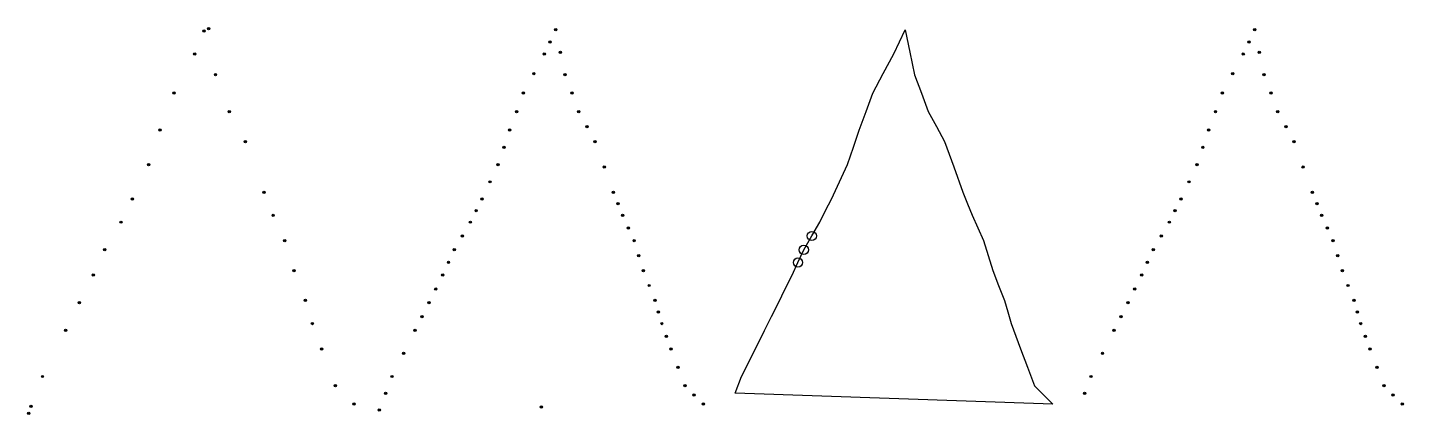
# Model space of a CAD drawing. Header units: metres. Extents: x -260 to 337, y -186 to -18.
import ezdxf

# ---------------------------------------------------------------- set-up
doc = ezdxf.new("R2010")
doc.units = ezdxf.units.M

msp = doc.modelspace()

# ---------------------------------------------------------------- linework, layer by layer
msp.add_lwpolyline([(74.5, -119.5), (77, -114), (80.5, -108), (84, -102), (86.5, -97), (89, -92), (92.5, -84.5), (96, -77), (98.5, -69.5), (101, -62), (104, -54), (107, -46), (111.5, -37.5), (116, -29), (118.5, -23.75), (121, -18.5), (123, -28.25), (125, -38), (128, -46), (131, -54), (134.5, -60.5), (138, -67), (142, -78), (146, -89), (148, -94), (150, -99), (152.5, -104.5), (155, -110), (157, -116.5), (159, -123), (161.5, -129.5), (164, -136), (165.5, -141), (167, -146), (169, -151.5), (171, -157), (174, -165), (177, -173), (181, -177), (185, -181), (47.25, -176.25), (50, -169), (55, -159), (60, -149), (63, -143), (66, -137), (69, -131), (72, -125), (74.5, -119.5)], close=True)
at = {"color": 5}
for centre in [(-181.05, -18), (-183.05, -19), (-187.05, -29), (-178.05, -38), (-196.05, -46), (-172.05, -54), (-202.05, -62), (-165.05, -67), (-207.05, -77), (-157.05, -89), (-214.05, -92), (-153.05, -99), (-219.05, -102), (-148.05, -110), (-226.05, -114), (-231.05, -125), (-144.05, -123), (-237.05, -137), (-139.05, -136), (-243.05, -149), (-136.05, -146), (-132.05, -157), (-253.05, -169), (-126.05, -173), (-259.05, -185), (-258.05, -182), (-118.05, -181), (-118.05, -181)]:
    msp.add_circle(centre, 0.5, dxfattribs=at)
at = {"color": 6}
for centre in [(-33.025, -23.75), (-30.525, -18.5), (-35.525, -29), (-28.525, -28.25), (-40.025, -37.5), (-26.525, -38), (-44.525, -46), (-23.525, -46), (-47.525, -54), (-20.525, -54), (-50.525, -62), (-17.025, -60.5), (-53.025, -69.5), (-13.525, -67), (-55.525, -77), (-9.525, -78), (-59.025, -84.5), (-5.525, -89), (-62.525, -92), (-3.525, -94), (-65.025, -97), (-1.525, -99), (-67.525, -102), (0.975, -104.5), (-71.025, -108), (3.475, -110), (-77.025, -119.5), (-74.525, -114), (5.475, -116.5), (-79.525, -125), (7.475, -123), (-82.525, -131), (9.975, -129.5), (-85.525, -137), (12.475, -136), (-88.525, -143), (13.975, -141), (-91.525, -149), (15.475, -146), (17.475, -151.5), (-96.525, -159), (19.475, -157), (22.475, -165), (-101.525, -169), (25.475, -173), (-104.275, -176.25), (29.475, -177), (-107.025, -183.5), (-36.775, -182.25), (33.475, -181)]:
    msp.add_circle(centre, 0.5, dxfattribs=at)
at = {"color": 3}
for centre, radius in [((270.025, -23.75), 0.5), ((272.525, -18.5), 0.5), ((267.525, -29), 0.5), ((274.525, -28.25), 0.5), ((263.025, -37.5), 0.5), ((276.525, -38), 0.5), ((258.525, -46), 0.5), ((279.525, -46), 0.5), ((255.525, -54), 0.5), ((282.525, -54), 0.5), ((252.525, -62), 0.5), ((286.025, -60.5), 0.5), ((250.025, -69.5), 0.5), ((289.525, -67), 0.5), ((247.525, -77), 0.5), ((293.525, -78), 0.5), ((244.025, -84.5), 0.5), ((297.525, -89), 0.5), ((240.525, -92), 0.5), ((299.525, -94), 0.5), ((238.025, -97), 0.5), ((301.525, -99), 0.5), ((80.5, -108), 2), ((235.525, -102), 0.5), ((304.025, -104.5), 0.5), ((77, -114), 2), ((232.025, -108), 0.5), ((306.525, -110), 0.5), ((226.025, -119.5), 0.5), ((226.025, -119.5), 0.5), ((228.525, -114), 0.5), ((308.525, -116.5), 0.5), ((223.525, -125), 0.5), ((310.525, -123), 0.5), ((220.525, -131), 0.5), ((313.025, -129.5), 0.5), ((217.525, -137), 0.5), ((315.525, -136), 0.5), ((214.525, -143), 0.5), ((317.025, -141), 0.5), ((211.525, -149), 0.5), ((318.525, -146), 0.5), ((320.525, -151.5), 0.5), ((206.525, -159), 0.5), ((322.525, -157), 0.5), ((325.525, -165), 0.5), ((201.525, -169), 0.5), ((328.525, -173), 0.5), ((198.775, -176.25), 0.5), ((332.525, -177), 0.5), ((336.525, -181), 0.5)]:
    msp.add_circle(centre, radius, dxfattribs=at)
at = {"color": 1}
msp.add_circle((74.5, -119.5), 2, dxfattribs=at)
at = {"color": 2}
for p in [(-183.05, -19), (-181.05, -18), (-187.05, -29), (-178.05, -38), (-196.05, -46), (-172.05, -54), (-202.05, -62), (-165.05, -67), (-207.05, -77), (-157.05, -89), (-214.05, -92), (-153.05, -99), (-219.05, -102), (-148.05, -110), (-226.05, -114), (-231.05, -125), (-144.05, -123), (-237.05, -137), (-139.05, -136), (-243.05, -149), (-136.05, -146), (-132.05, -157), (-253.05, -169), (-126.05, -173), (-258.05, -182), (-118.05, -181), (-118.05, -181), (-259.05, -185)]:
    msp.add_point(p, dxfattribs=at)
at = {"color": 6}
for p in [(-33.025, -23.75), (-30.525, -18.5), (-35.525, -29), (-28.525, -28.25), (-40.025, -37.5), (-26.525, -38), (-44.525, -46), (-23.525, -46), (-47.525, -54), (-20.525, -54), (-50.525, -62), (-17.025, -60.5), (-53.025, -69.5), (-13.525, -67), (-55.525, -77), (-9.525, -78), (-59.025, -84.5), (-5.525, -89), (-62.525, -92), (-3.525, -94), (-65.025, -97), (-1.525, -99), (-67.525, -102), (0.975, -104.5), (-71.025, -108), (3.475, -110), (-74.525, -114), (5.475, -116.5), (-79.525, -125), (-77.025, -119.5), (7.475, -123), (-82.525, -131), (9.975, -129.5), (-85.525, -137), (12.475, -136), (-88.525, -143), (13.975, -141), (-91.525, -149), (15.475, -146), (17.475, -151.5), (-96.525, -159), (19.475, -157), (22.475, -165), (-101.525, -169), (25.475, -173), (-104.275, -176.25), (29.475, -177), (-107.025, -183.5), (-36.775, -182.25), (33.475, -181)]:
    msp.add_point(p, dxfattribs=at)
at = {"color": 3}
for p in [(270.025, -23.75), (272.525, -18.5), (267.525, -29), (274.525, -28.25), (263.025, -37.5), (276.525, -38), (258.525, -46), (279.525, -46), (255.525, -54), (282.525, -54), (252.525, -62), (286.025, -60.5), (250.025, -69.5), (289.525, -67), (247.525, -77), (293.525, -78), (244.025, -84.5), (297.525, -89), (240.525, -92), (299.525, -94), (238.025, -97), (301.525, -99), (235.525, -102), (304.025, -104.5), (232.025, -108), (306.525, -110), (228.525, -114), (308.525, -116.5), (223.525, -125), (226.025, -119.5), (226.025, -119.5), (310.525, -123), (220.525, -131), (313.025, -129.5), (217.525, -137), (315.525, -136), (214.525, -143), (317.025, -141), (211.525, -149), (318.525, -146), (320.525, -151.5), (206.525, -159), (322.525, -157), (325.525, -165), (201.525, -169), (328.525, -173), (198.775, -176.25), (332.525, -177), (336.525, -181)]:
    msp.add_point(p, dxfattribs=at)

doc.saveas('drawing.dxf')
